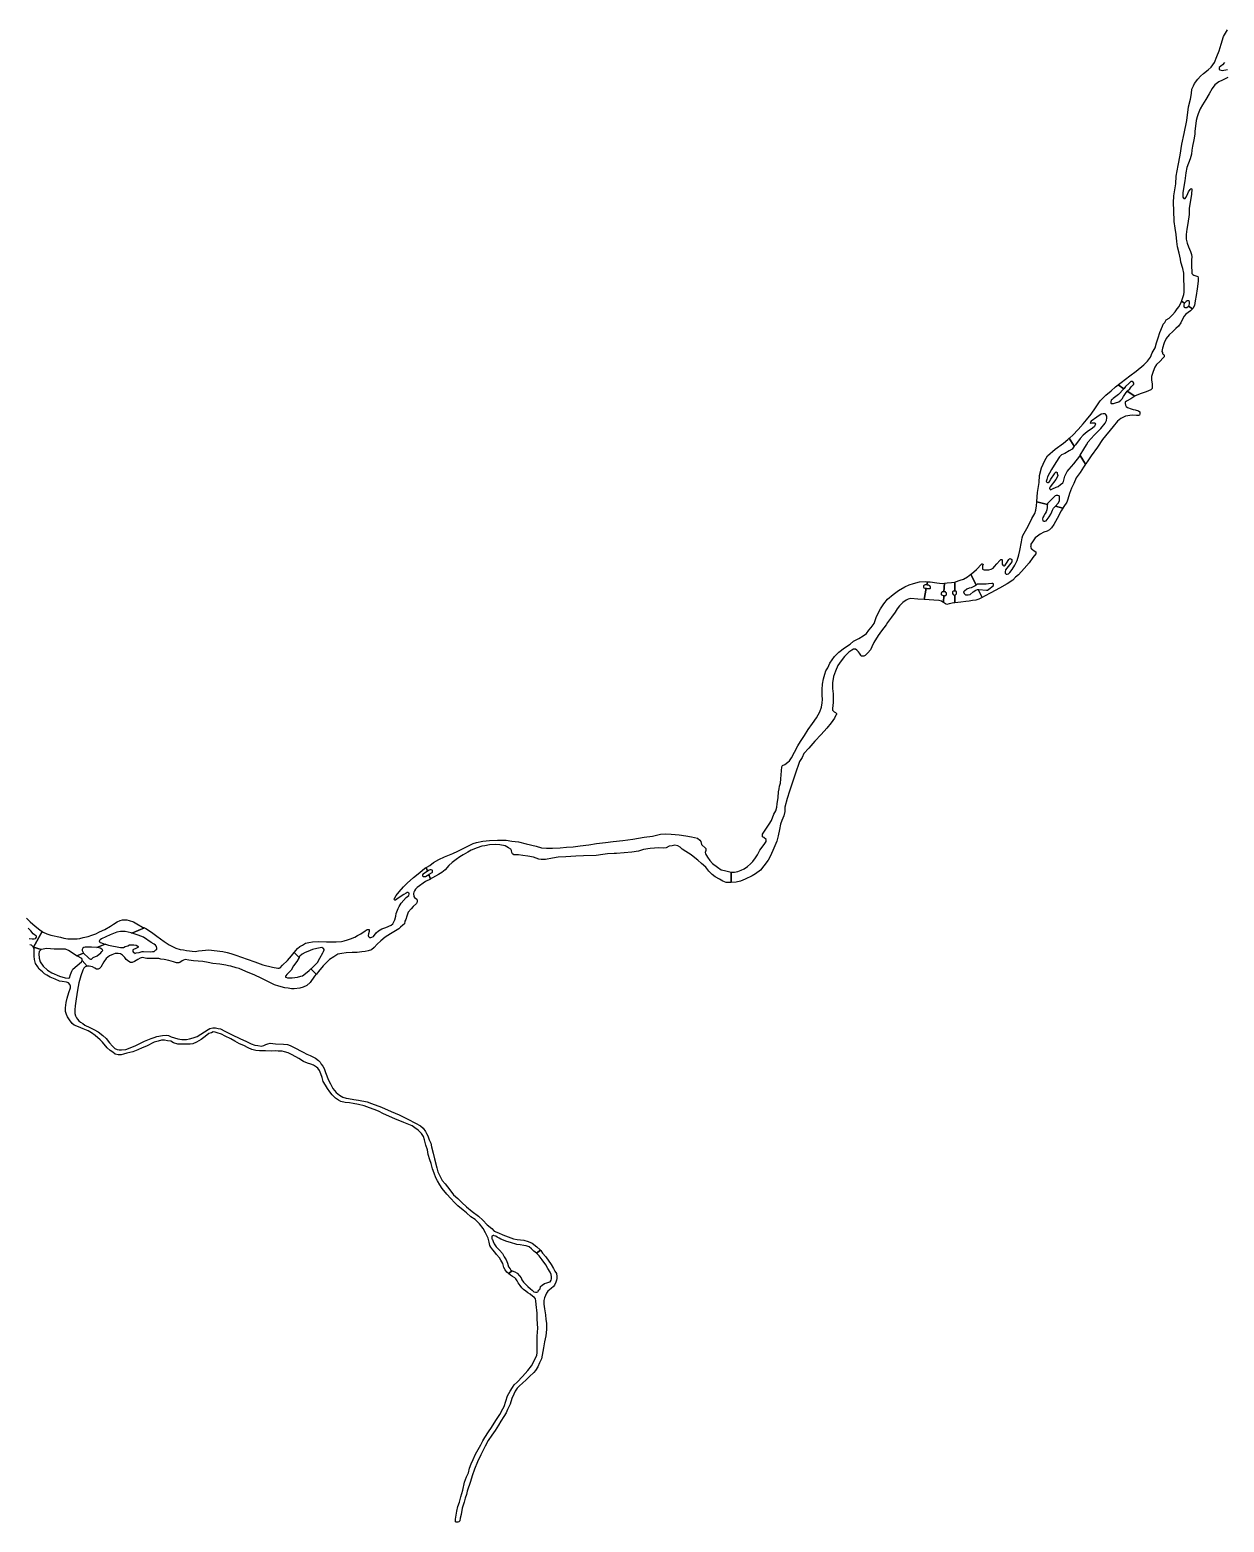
# Model space of a CAD drawing. Extents: x -311047 to 331802, y -231034 to 353444.
# Drawn here: x -106990 to 6357, y 107217 to 248812 of the extents above; entities that cross this region are included whole.
import ezdxf

# ---------------------------------------------------------------- set-up
doc = ezdxf.new("R2010")
doc.units = 0
doc.layers.get('0').update_dxf_attribs({"linetype": 'CONTINUOUS'})

msp = doc.modelspace()

# ---------------------------------------------------------------- linework, layer by layer
for points in [[(6704, 244276.8), (6205, 244050.1), (5842.2, 243868.7), (5479.4, 243596.5), (5207.3, 243233.7), (4935.1, 242734.7), (4617.6, 242190.6), (4300.1, 241691.6), (4073.5, 241328.8), (3892, 240829.9), (3801.3, 240557.8), (3710.6, 240195), (3574.5, 239151.8), (3574.5, 238925.1), (3483.8, 238380.8), (3347.7, 237791.1), (3302.4, 237383), (3257, 237020.2), (3121, 236566.6), (2803.5, 235750.3), (2712.7, 235251.4), (2622, 234480.3), (2440.7, 233391.8), (2440.7, 233029), (2440.7, 232938.2), (2486.1, 232847.5), (2531.4, 232802.3), (2622, 232802.3), (2667.4, 232802.3), (2712.7, 232892.9), (2848.8, 233119.7), (2984.9, 233437.2), (3121, 233664), (3166.3, 233709.3), (3211.7, 233754.7), (3257, 233754.7), (3302.4, 233709.3), (3257, 233210.4), (3030.2, 231849.8), (3030.2, 231305.5), (2894.2, 230443.8), (2803.5, 229899.5), (2758.1, 229400.7), (2758.1, 228947.1), (2848.8, 228584.3), (2984.9, 228221.4), (3166.3, 227768), (3257, 227495.8), (3302.4, 227269), (3257, 226996.9), (3257, 226770.1), (3257, 226407.3), (3302.4, 225817.7), (3302.4, 225681.6), (3393.1, 225590.9), (3483.8, 225545.6), (3756, 225454.9), (3846.7, 225409.5), (3892, 225273.4), (3892, 224955.9), (3801.3, 224230.3), (3710.6, 223595.3), (3619.9, 223096.4), (3529.2, 222642.9), (3393.1, 222370.8), (3365.3, 222343), (3357.1, 222334.8), (2986.5, 222600.7), (2996, 222619.8), (3030.2, 222688.3), (3075.6, 222824.4), (3075.6, 222960.4), (3075.6, 223051), (2984.9, 223096.4), (2939.5, 223096.4), (2848.8, 223096.4), (2758.1, 223051), (2613.5, 222906.5), (2591.2, 222884.2), (2315.7, 223082), (2329.1, 223119.6), (2531.4, 223686), (2576.7, 223912.8), (2576.7, 224457.1), (2531.4, 225182.7), (2531.4, 225727), (2440.7, 226180.6), (2259.3, 226770.1), (2213.9, 227042.3), (2077.9, 227631.9), (1941.8, 228221.4), (1851.1, 228720.4), (1805.7, 229400.7), (1715, 229990.3), (1624.3, 230625.2), (1578.9, 231668.4), (1533.6, 232394.1), (1578.9, 233074.3), (1760.4, 234208.2), (1805.7, 234933.9), (1987.1, 235931.7), (2168.6, 236929.5), (2350, 237972.6), (2576.7, 238970.4), (2803.5, 240195), (2984.9, 241510.2), (3166.3, 242235.9), (3257, 242780.1), (3302.4, 243188.3), (3438.5, 243505.8), (3529.2, 243732.6), (3846.7, 244140.8), (4118.8, 244412.8), (4390.9, 244685), (4844.4, 245002.5), (5116.6, 245274.6), (5434.1, 245728.2), (5660.8, 246272.4), (5887.5, 246816.7), (6069, 247451.7), (6295.7, 248177.3), (6658.6, 248812.3)], [(6386.5, 245728.2), (6205, 245501.4), (5887.5, 245229.3), (5887.5, 245138.6), (5887.5, 245047.8), (5932.9, 245002.5), (6159.7, 244957.1), (6658.6, 245047.8)], [(3357.1, 222334.8), (3302.4, 222280.1), (3166.3, 222144), (2939.5, 222007.9), (2712.7, 221826.5), (2576.7, 221645.1), (2440.7, 221418.3), (2259.3, 221010.2), (2032.5, 220692.7), (1760.4, 220465.9), (1488.2, 220193.8), (1125.4, 219876.3), (853.3, 219513.5), (671.9, 219105.3), (490.5, 218606.4), (445.1, 218288.9), (490.5, 218198.2), (490.5, 218107.5), (535.8, 218062.2), (626.5, 218016.8), (671.9, 217926.1), (671.9, 217880.8), (671.9, 217790), (581.2, 217699.3), (263.7, 217336.5), (-53.8, 217064.3), (-235.3, 216792.2), (-371.3, 216384.1), (-552.8, 215930.5), (-552.8, 215839.8), (-552.8, 215613), (-462, 215204.8), (-462, 214978), (-462, 214796.7), (-598.1, 214660.6), (-1051.6, 214479.2), (-1505.1, 214297.8), (-2094.8, 214071), (-2105.6, 214063.8), (-2120.2, 214054.1), (-2840.9, 214539.2), (-2823.1, 214565.8), (-2820.4, 214569.9), (-2593.6, 214751.3), (-2457.5, 214932.7), (-2276.2, 215114.1), (-2230.9, 215159.4), (-2230.9, 215250.2), (-2230.9, 215295.5), (-2276.2, 215386.2), (-2366.8, 215431.6), (-2502.9, 215431.6), (-2548.3, 215386.2), (-2684.3, 215250.2), (-3001.8, 214978), (-3137.9, 214796.7), (-3143.9, 214790.2), (-3170.7, 214761.2), (-3704.2, 215120.2), (-3661.5, 215152.3), (-3410, 215340.9), (-2593.6, 215975.9), (-2004.1, 216429.4), (-1278.4, 217019), (-915.5, 217381.8), (-643.5, 217744.7), (-462, 218152.8), (-189.9, 218651.7), (-53.8, 219105.3), (82.2, 219604.2), (263.7, 220103), (490.5, 220692.7), (581.2, 220874.1), (717.2, 221055.5), (853.3, 221282.3), (1125.4, 221463.7), (1442.9, 221781.2), (1715, 222053.3), (1896.4, 222325.4), (2077.9, 222552.2), (2304.6, 223051), (2315.7, 223082), (2591.2, 222884.2), (2576.7, 222869.7), (2531.4, 222688.3), (2531.4, 222597.6), (2576.7, 222506.9), (2622, 222461.5), (2712.7, 222461.5), (2803.5, 222461.5), (2984.9, 222597.6), (2986.5, 222600.7), (3357.1, 222334.8)], [(-2120.2, 214054.1), (-2502.9, 213798.8), (-2911.1, 213572.1), (-3047.2, 213481.3), (-3047.2, 213345.3), (-3001.8, 213209.3), (-2956.5, 213073.2), (-2820.4, 212982.5), (-2457.5, 212846.4), (-2276.2, 212801.1), (-2094.8, 212755.7), (-1777.3, 212665), (-1641.2, 212574.3), (-1641.2, 212483.6), (-1641.2, 212392.9), (-1686.6, 212256.8), (-1777.3, 212211.4), (-1958.7, 212211.4), (-2366.8, 212256.8), (-3001.8, 212166.1), (-3455.4, 211939.3), (-3772.9, 211667.2), (-4181, 211168.3), (-5178.9, 209943.8), (-5677.7, 209218.1), (-6267.3, 208401.7), (-6630.2, 207812.1), (-6777.3, 207609.8), (-6790.7, 207591.4), (-7314.9, 208424.4), (-7295.8, 208456.4), (-6947.7, 209036.7), (-6720.9, 209444.9), (-6539.5, 209717), (-5995.2, 210351.9), (-5360.3, 210986.9), (-4952.1, 211485.8), (-4816, 211757.9), (-4770.6, 211984.7), (-4770.6, 212166.1), (-4861.4, 212302.2), (-4952.1, 212392.9), (-5133.5, 212392.9), (-5314.9, 212347.5), (-5723, 212075.4), (-6267.3, 211667.2), (-6312.7, 211576.6), (-6358, 211531.2), (-6312.7, 211485.8), (-6176.6, 211531.2), (-5995.2, 211531.2), (-5949.8, 211531.2), (-5904.5, 211485.8), (-5859.1, 211395.1), (-5904.5, 211259.1), (-5949.8, 211168.3), (-6131.2, 211032.3), (-6630.2, 210669.4), (-7038.4, 210351.9), (-7310.4, 210034.4), (-7764, 209444.9), (-7840.7, 209346.3), (-7870.7, 209307.7), (-8345.4, 210061.9), (-8301, 210098.2), (-7990.8, 210351.9), (-7491.9, 210896.2), (-7038.4, 211440.5), (-6720.9, 211803.2), (-6267.3, 212347.5), (-5859.1, 212937.2), (-5405.6, 213617.4), (-4861.4, 214161.7), (-4362.4, 214569.9), (-3954.3, 214932.7), (-3704.2, 215120.2), (-3170.7, 214761.2), (-3682.2, 214207.1), (-3909, 214025.6), (-4181, 213844.2), (-4271.7, 213753.5), (-4362.4, 213662.8), (-4407.8, 213526.7), (-4407.8, 213436), (-4407.8, 213390.6), (-4362.4, 213345.3), (-4271.7, 213345.3), (-4226.4, 213345.3), (-4135.6, 213345.3), (-3954.3, 213436), (-3636.8, 213526.7), (-3455.4, 213662.8), (-3319.3, 213798.8), (-3183.3, 214025.6), (-3001.8, 214297.8), (-2840.9, 214539.2), (-2120.2, 214054.1)], [(-6790.7, 207591.4), (-6993, 207313.2), (-7310.4, 206814.3), (-7673.3, 206315.5), (-7900.1, 205771.2), (-8126.9, 205317.6), (-8308.3, 204818.8), (-8489.7, 204274.5), (-8580.4, 204002.3), (-8852.6, 203594.1), (-8956.3, 203438.5), (-8960, 203433), (-9661.8, 203602.4), (-9654.4, 203611), (-9396.7, 203911.6), (-9260.7, 204138.4), (-9260.7, 204274.5), (-9260.7, 204410.6), (-9260.7, 204501.3), (-9306, 204592), (-9442.1, 204637.3), (-9578.2, 204637.3), (-9668.9, 204592), (-10394.6, 203866.3), (-10416.9, 203799.3), (-10421.5, 203785.8), (-11410.2, 204024.4), (-11408.8, 204044.3), (-11347, 204909.5), (-11210.9, 205861.9), (-11165.6, 206542.2), (-10984.1, 207267.8), (-10666.6, 207948.2), (-10394.6, 208401.7), (-9668.9, 209036.7), (-8897.8, 209580.9), (-8489.7, 209943.8), (-8345.4, 210061.9), (-7870.7, 209307.7), (-8081.5, 209036.7), (-8353.6, 208855.2), (-8761.8, 208628.5), (-9079.2, 208492.4), (-9260.7, 208311.1), (-9623.5, 207766.8), (-10031.7, 207086.4), (-10394.6, 206406.2), (-10485.3, 206134), (-10530.6, 205952.6), (-10485.3, 205907.2), (-10394.6, 205861.9), (-10349.2, 205861.9), (-10213.2, 205952.6), (-10077.1, 206179.4), (-9759.6, 206678.3), (-9668.9, 206814.3), (-9578.2, 206859.6), (-9487.5, 206814.3), (-9487.5, 206723.6), (-9442.1, 206542.2), (-9487.5, 206360.8), (-9623.5, 206134), (-10167.8, 205453.7), (-10213.2, 205317.6), (-10213.2, 205272.2), (-10167.8, 205226.9), (-10122.5, 205181.5), (-9941, 205272.2), (-9578.2, 205408.3), (-9396.7, 205499), (-9170, 205680.5), (-8943.2, 205816.5), (-8897.8, 205952.6), (-8761.8, 206451.5), (-8535.1, 206905), (-8353.6, 207131.8), (-7900.1, 207630.7), (-7355.8, 208356.3), (-7314.9, 208424.4), (-6790.7, 207591.4)], [(-8960, 203433), (-9124.6, 203186), (-9487.5, 202460.3), (-9805, 201870.7), (-10031.7, 201553.3), (-10213.2, 201371.9), (-10440, 201235.8), (-10757.4, 201145.1), (-11120.2, 200963.6), (-11347, 200782.2), (-11573.8, 200600.8), (-11845.9, 200237.9), (-11982, 200011.2), (-11982, 199829.8), (-12027.3, 199739.1), (-11982, 199648.4), (-11936.6, 199557.7), (-11845.9, 199512.3), (-11664.5, 199376.2), (-11528.4, 199285.5), (-11528.4, 199194.8), (-11528.4, 199104.1), (-11800.6, 198741.2), (-12163.3, 198242.4), (-12616.9, 197698.1), (-13161.2, 197108.5), (-13433.3, 196881.8), (-13705.5, 196609.7), (-14249.6, 196246.8), (-14975.3, 195838.6), (-15791.7, 195385), (-16381.3, 195067.6), (-16598.4, 194959.1), (-16607.8, 194954.4), (-16975.9, 195702.5), (-16970.9, 195702.5), (-16940.1, 195700.7), (-16199.9, 195657.2), (-16109.2, 195657.2), (-15973.1, 195747.9), (-15564.9, 196065.4), (-15519.5, 196156.1), (-15519.5, 196246.8), (-15610.2, 196292.2), (-15701, 196292.2), (-16018.5, 196246.8), (-16245.2, 196201.5), (-16426.7, 196201.5), (-16744.2, 196201.5), (-16970.9, 196201.5), (-17061.6, 196201.5), (-17147.2, 196150.1), (-17185, 196127.4), (-17692, 197157.8), (-17633.8, 197206.2), (-17152.3, 197607.4), (-16653.4, 198151.7), (-16608.1, 198151.7), (-16562.7, 198106.4), (-16517.4, 198106.4), (-16562.7, 197970.3), (-16562.7, 197788.9), (-16562.7, 197652.8), (-16517.4, 197607.4), (-16426.7, 197562.1), (-16290.6, 197562.1), (-16154.5, 197562.1), (-15973.1, 197562.1), (-15746.3, 197652.8), (-15564.9, 197743.5), (-15428.8, 197879.6), (-15202.1, 198151.7), (-14930, 198469.2), (-14839.3, 198559.9), (-14748.6, 198559.9), (-14703.2, 198514.6), (-14703.2, 198469.2), (-14703.2, 198287.8), (-14703.2, 198106.4), (-14657.8, 198015.6), (-14567.1, 197924.9), (-14521.8, 197970.3), (-14431.1, 198015.6), (-14295, 198197.1), (-14068.2, 198559.9), (-13977.5, 198650.5), (-13886.8, 198605.2), (-13796.1, 198559.9), (-13796.1, 198469.2), (-13796.1, 198333.1), (-13886.8, 198197.1), (-14385.7, 197562.1), (-14431.1, 197380.6), (-14431.1, 197244.6), (-14340.3, 197153.9), (-14249.6, 197153.9), (-14113.6, 197199.2), (-13977.5, 197335.3), (-13750.8, 197607.4), (-13524, 198015.6), (-13297.2, 198469.2), (-13115.8, 199013.4), (-13025.1, 199421.6), (-12889, 200237.9), (-12798.3, 200600.8), (-12753, 200827.6), (-12616.9, 201054.4), (-12254, 201734.7), (-11891.3, 202460.3), (-11619.1, 202913.9), (-11528.4, 203231.4), (-11437.7, 203639.5), (-11410.2, 204024.4), (-10421.5, 203785.8), (-10440, 203730.2), (-10440, 203503.4), (-10485.3, 203276.7), (-10530.6, 203095.3), (-10621.3, 202913.9), (-10757.4, 202687.1), (-10848.1, 202551), (-10893.4, 202415), (-10848.1, 202233.5), (-10757.4, 202188.2), (-10666.6, 202188.2), (-10530.6, 202233.5), (-10258.5, 202596.4), (-10077.1, 202868.5), (-9986.4, 203095.3), (-9941, 203231.4), (-9850.3, 203412.8), (-9668.9, 203594.1), (-9661.8, 203602.4), (-8960, 203433)], [(-16607.8, 194954.4), (-16925.6, 194795.5), (-17197.6, 194704.8), (-17515.1, 194659.4), (-17832.6, 194614.1), (-18150.1, 194568.7), (-18649.1, 194523.4), (-18921.1, 194478), (-19195.3, 194443.7), (-19215.3, 194441.2), (-19215.3, 195170), (-19173, 195191.2), (-19147.9, 195203.7), (-19057.2, 195294.4), (-19057.2, 195385), (-19057.2, 195475.8), (-19057.2, 195521.1), (-19102.5, 195566.5), (-19161.8, 195566.5), (-19193.2, 195566.5), (-19215.3, 195566.5), (-19215.3, 196419.8), (-19147.9, 196428.2), (-19135.9, 196433), (-18694.3, 196609.7), (-18376.9, 196700.4), (-18014.1, 196927.2), (-17696.6, 197153.9), (-17692, 197157.8), (-17185, 196127.4), (-17288.3, 196065.4), (-17651.2, 195884), (-17832.6, 195838.6), (-18059.4, 195747.9), (-18286.2, 195566.5), (-18376.9, 195475.8), (-18331.6, 195339.7), (-18195.5, 195203.7), (-18104.8, 195203.7), (-17923.3, 195203.7), (-17741.9, 195249.1), (-17469.8, 195475.8), (-17197.6, 195657.2), (-17061.6, 195702.5), (-16975.9, 195702.5), (-16607.8, 194954.4)], [(-22117.2, 194759.4), (-22730.9, 194795.5), (-23365.9, 194840.9), (-23637.9, 194795.5), (-23819.3, 194704.8), (-24136.8, 194478), (-24454.3, 194160.5), (-24681.1, 193888.4), (-24862.5, 193571), (-25225.3, 193072), (-25588.2, 192573.1), (-25724.2, 192346.3), (-26177.8, 191802.1), (-26495.3, 191348.6), (-26903.4, 190668.2), (-27084.8, 190260.1), (-27220.9, 189988), (-27447.7, 189715.8), (-27629.1, 189534.4), (-27719.8, 189443.7), (-27855.9, 189398.3), (-27992, 189398.3), (-28082.7, 189398.3), (-28128, 189489), (-28264.1, 189670.5), (-28354.8, 189806.5), (-28490.8, 189942.6), (-28626.9, 190033.3), (-28808.3, 190033.3), (-28989.7, 189942.6), (-29261.9, 189761.2), (-29488.6, 189534.4), (-29670.1, 189353), (-29987.6, 188944.8), (-30305, 188491.3), (-30531.8, 187947), (-30713.2, 187448.1), (-30803.9, 186858.5), (-30803.9, 186314.3), (-30758.5, 185815.3), (-30758.5, 185407.2), (-30758.5, 184999), (-30803.9, 184409.4), (-30803.9, 184273.3), (-30758.5, 184182.6), (-30667.8, 184091.9), (-30531.8, 184046.5), (-30441, 183955.8), (-30441, 183865.2), (-30486.4, 183774.5), (-30622.5, 183502.3), (-30940, 183048.8), (-31348.2, 182549.8), (-31892.4, 181960.3), (-32482, 181325.3), (-33071.6, 180644.9), (-33525.1, 180146.1), (-33706.5, 179783.3), (-33933.3, 179375.1), (-34341.5, 178195.9), (-34704.4, 177152.8), (-34885.8, 176563.1), (-35112.5, 175882.8), (-35339.3, 175066.5), (-35339.3, 174658.2), (-35430, 174250), (-35611.4, 173796.6), (-35747.5, 173433.7), (-35838.2, 172934.8), (-35974.3, 172345.2), (-36110.4, 171846.3), (-36382.5, 171166), (-36699.9, 170440.3), (-36926.7, 170032.1), (-37334.9, 169487.9), (-37652.4, 169079.7), (-38106, 168716.9), (-38423.4, 168535.5), (-39103.7, 168218), (-39557.3, 168036.5), (-39965.4, 167945.8), (-40419, 167900.5), (-40419, 168898.3), (-40101.5, 168898.3), (-39784.1, 168943.7), (-39466.6, 169079.7), (-39194.4, 169215.7), (-38876.9, 169442.5), (-38604.8, 169669.3), (-38378, 169896.1), (-38106, 170258.9), (-37924.5, 170531.1), (-37697.7, 170984.5), (-37289.5, 171528.8), (-37108.1, 171801), (-37108.1, 171891.7), (-37108.1, 171982.4), (-37334.9, 172163.8), (-37471, 172254.5), (-37471, 172390.6), (-37471, 172481.2), (-37198.8, 172889.4), (-36836, 173433.7), (-36609.3, 173796.6), (-36382.5, 174386.1), (-36201.1, 174703.6), (-36110.4, 175066.5), (-36065, 175383.9), (-35974.3, 175973.5), (-35928.9, 176517.8), (-35883.6, 176789.9), (-35838.2, 177062.1), (-35747.5, 177334.2), (-35702.1, 177742.3), (-35656.8, 178513.4), (-35611.4, 178876.2), (-35566.1, 179012.2), (-35339.3, 179102.9), (-35067.1, 179329.7), (-34885.8, 179465.8), (-34704.4, 179737.9), (-34432.3, 180282.2), (-34114.8, 180871.7), (-33842.6, 181279.9), (-33479.8, 181869.6), (-33117, 182413.8), (-32708.8, 183003.4), (-32345.9, 183547.7), (-32028.4, 184091.9), (-31847, 184545.4), (-31801.6, 184953.7), (-31756.3, 185271.2), (-31801.6, 185679.3), (-31801.6, 186223.5), (-31756.3, 186722.5), (-31665.7, 187221.3), (-31529.6, 187674.9), (-31438.9, 187992.4), (-31257.5, 188264.5), (-31076, 188718.1), (-30622.5, 189353), (-30214.3, 189761.2), (-29670.1, 190169.4), (-29125.8, 190532.2), (-28808.3, 190804.3), (-28309.5, 191076.4), (-27901.3, 191303.2), (-27583.8, 191530), (-27357, 191847.5), (-27130.2, 192119.5), (-26858, 192482.4), (-26631.4, 193162.8), (-26268.5, 193888.4), (-25951, 194341.9), (-25588.2, 194795.5), (-25044, 195249.1), (-24545, 195611.8), (-23955.4, 195974.7), (-23547.3, 196156.1), (-23139.1, 196292.2), (-22549.4, 196428.2), (-22005.2, 196473.6), (-21787, 196451.8), (-21845.8, 196150.3), (-21869.2, 196156.1), (-22005.2, 196156.1), (-22095.9, 196110.8), (-22186.6, 196065.4), (-22186.6, 196020), (-22186.6, 195974.7), (-22186.6, 195929.3), (-22141.2, 195884), (-22050.5, 195838.6), (-21909.4, 195824.5), (-22117.2, 194759.4)], [(-20290.8, 194494.3), (-20327.1, 194523.4), (-20463.1, 194614.1), (-20689.9, 194659.4), (-21188.8, 194704.8), (-22087.8, 194757.7), (-22117.2, 194759.4), (-21909.4, 195824.5), (-21855.2, 195819.1), (-21597.1, 195793.3), (-21551.7, 195793.3), (-21506.3, 195838.6), (-21506.3, 195884), (-21506.3, 195929.3), (-21551.7, 196020), (-21597.1, 196065.4), (-21687.8, 196110.8), (-21785.9, 196135.3), (-21845.8, 196150.3), (-21787, 196451.8), (-21718.1, 196444.9), (-21551.7, 196428.2), (-20916.7, 196337.5), (-20417.8, 196292.2), (-20189.7, 196312.9), (-20236.2, 195475.8), (-20372.4, 195475.8), (-20417.8, 195475.8), (-20463.1, 195430.4), (-20508.5, 195339.7), (-20508.5, 195249.1), (-20463.1, 195203.7), (-20372.4, 195158.4), (-20255.2, 195134.9), (-20290.8, 194494.3)], [(-19215.3, 194441.2), (-19283.9, 194432.6), (-19737.5, 194341.9), (-19964.3, 194296.6), (-20100.4, 194341.9), (-20272.3, 194479.5), (-20290.8, 194494.3), (-20255.2, 195134.9), (-20218.5, 195127.6), (-20145.7, 195113), (-20055, 195158.4), (-20009.7, 195203.7), (-20009.7, 195294.4), (-20009.7, 195385), (-20055, 195430.4), (-20100.4, 195475.8), (-20189.7, 195475.8), (-20236.2, 195475.8), (-20189.7, 196312.9), (-20119.7, 196319.3), (-19918.9, 196337.5), (-19510.7, 196382.9), (-19215.3, 196419.8), (-19215.3, 195566.5), (-19283.9, 195566.5), (-19329.3, 195566.5), (-19420, 195475.8), (-19420, 195339.7), (-19374.7, 195249.1), (-19329.3, 195203.7), (-19238.6, 195158.4), (-19215.3, 195170), (-19215.3, 194441.2)], [(-69367.9, 169334.9), (-69319.1, 169364.2), (-69037.5, 169533.2), (-68674.6, 169805.4), (-68175.7, 170077.5), (-67631.4, 170349.6), (-66860.4, 170667.1), (-66361.5, 170893.8), (-65726.6, 171211.3), (-64910.2, 171619.5), (-64592.7, 171710.2), (-64003.1, 171846.3), (-63368.1, 171891.7), (-62597.2, 171937), (-61780.8, 171937), (-61236.5, 171846.3), (-60601.6, 171755.6), (-59875.9, 171574.2), (-58923.5, 171347.4), (-58424.5, 171211.3), (-57971, 171166), (-57381.4, 171166), (-56655.7, 171211.3), (-56066.2, 171256.7), (-55431.2, 171302), (-54750.8, 171392.7), (-53934.5, 171483.5), (-53208.8, 171619.5), (-52347.1, 171710.2), (-51621.4, 171801), (-50714.4, 171891.7), (-49761.9, 172027.7), (-48673.4, 172209.2), (-47902.4, 172299.9), (-47131.4, 172481.2), (-46677.8, 172526.6), (-46133.6, 172481.2), (-45362.6, 172436), (-44727.7, 172345.2), (-44183.4, 172254.5), (-43639.1, 172118.5), (-43412.3, 171937), (-43321.6, 171801), (-43230.9, 171528.8), (-43185.5, 171438.1), (-42913.5, 171211.3), (-42822.8, 171120.6), (-42822.8, 171029.9), (-42822.8, 170939.2), (-42913.5, 170757.8), (-42868.1, 170621.8), (-42686.7, 170304.3), (-42459.9, 169986.8), (-42187.8, 169714.6), (-41734.2, 169351.8), (-41371.5, 169125.1), (-41054, 169034.4), (-40691.1, 168943.7), (-40419, 168898.3), (-40419, 167900.5), (-40600.4, 167900.5), (-40917.9, 167900.5), (-41235.4, 168036.5), (-41552.8, 168218), (-41961, 168444.7), (-42233.1, 168671.5), (-42550.6, 168989), (-42822.8, 169351.8), (-43230.9, 169714.6), (-43593.7, 170032.1), (-43865.9, 170258.9), (-44228.7, 170531.1), (-44727.7, 170848.5), (-45090.4, 171075.2), (-45271.8, 171256.7), (-45498.6, 171392.7), (-45770.8, 171438.1), (-46042.9, 171392.7), (-46315.1, 171347.4), (-46587.1, 171211.3), (-46813.9, 171166), (-47358.2, 171211.3), (-47721, 171166), (-48129.1, 171120.6), (-48764.1, 171029.9), (-49217.7, 170893.8), (-49852.6, 170803.2), (-50578.3, 170712.5), (-51303.9, 170667.1), (-51530.7, 170667.1), (-52165.7, 170621.8), (-52619.3, 170576.4), (-53254.2, 170485.7), (-54433.4, 170440.3), (-55159.1, 170395), (-56111.5, 170349.6), (-56837.2, 170304.3), (-57381.4, 170213.6), (-58061.7, 170077.5), (-58469.9, 170077.5), (-58696.7, 170122.8), (-59195.6, 170304.3), (-59739.8, 170395), (-60193.4, 170485.7), (-60601.6, 170531.1), (-60919.1, 170531.1), (-61055.1, 170531.1), (-61191.1, 170621.8), (-61236.5, 170757.8), (-61281.8, 170939.2), (-61327.2, 171075.2), (-61554, 171211.3), (-61871.5, 171392.7), (-62370.4, 171483.5), (-62823.9, 171528.8), (-63368.1, 171483.5), (-63821.7, 171392.7), (-64093.9, 171347.4), (-64547.3, 171211.3), (-65091.6, 170984.5), (-65409.1, 170803.2), (-65862.7, 170531.1), (-66180.1, 170349.6), (-66542.9, 170077.5), (-66905.8, 169805.4), (-67223.3, 169533.2), (-67586.1, 169125.1), (-67903.5, 168853), (-68221, 168671.5), (-68765.3, 168354), (-68957.7, 168251.4), (-68977.2, 168241), (-69130.5, 168670.2), (-69099.4, 168688), (-68810.7, 168853), (-68765.3, 168898.3), (-68765.3, 168943.7), (-68765.3, 169034.4), (-68810.7, 169079.7), (-68901.4, 169125.1), (-68992.1, 169125.1), (-69082.8, 169079.7), (-69202, 169003.8), (-69240.8, 168979.1), (-69367.9, 169334.9)], [(-81903.1, 161256.8), (-81870.9, 161296.1), (-81736.6, 161460.2), (-81600.5, 161641.6), (-81373.7, 161823), (-81101.6, 161959.1), (-80829.5, 162140.5), (-80512.1, 162231.2), (-80149.2, 162276.6), (-79559.6, 162322), (-78834, 162276.6), (-77926.8, 162276.6), (-77427.9, 162322), (-77155.8, 162367.3), (-76838.3, 162458), (-76566.2, 162548.7), (-76158, 162730.1), (-75885.9, 162866.1), (-75568.5, 163047.6), (-75160.2, 163319.7), (-74978.8, 163455.8), (-74888.1, 163455.8), (-74797.4, 163455.8), (-74797.4, 163365.1), (-74797.4, 163274.4), (-74842.7, 163047.6), (-74888.1, 162866.1), (-74842.7, 162775.4), (-74752, 162684.7), (-74616, 162684.7), (-74525.2, 162730.1), (-74389.2, 162775.4), (-74117.1, 163138.3), (-73890.4, 163319.7), (-73754.3, 163410.4), (-73572.9, 163501.1), (-73210, 163637.2), (-72711.1, 163864), (-72529.6, 164000.1), (-72439, 164181.5), (-72348.3, 164362.8), (-72257.6, 164725.7), (-72212.2, 164952.5), (-72030.8, 165451.4), (-71940.1, 165632.8), (-71758.7, 165950.2), (-71259.7, 166494.5), (-71033, 166675.9), (-70987.6, 166812), (-70987.6, 166857.4), (-71033, 166902.7), (-71123.7, 166948.1), (-71169, 166948.1), (-71259.7, 166902.7), (-71486.5, 166766.6), (-71849.4, 166539.9), (-72166.9, 166313.1), (-72303, 166222.4), (-72348.3, 166222.4), (-72393.7, 166267.7), (-72439, 166313.1), (-72393.7, 166403.8), (-72212.2, 166675.9), (-71940.1, 167038.8), (-71531.9, 167492.4), (-71169, 167855.1), (-70579.5, 168399.4), (-69989.9, 168853), (-69490.9, 169261.1), (-69367.9, 169334.9), (-69240.8, 168979.1), (-69581.6, 168762.2), (-69672.4, 168716.9), (-69717.7, 168626.2), (-69717.7, 168535.5), (-69627, 168490.1), (-69536.3, 168490.1), (-69445.6, 168490.1), (-69130.5, 168670.2), (-68977.2, 168241), (-69445.6, 167991.2), (-70216.6, 167447), (-70398.1, 167265.6), (-70488.8, 167129.5), (-70534.1, 166993.4), (-70579.5, 166857.4), (-70534.1, 166585.2), (-70488.8, 166494.5), (-70262, 166313.1), (-70216.6, 166222.4), (-70216.6, 166131.6), (-70262, 165995.6), (-70307.4, 165905), (-70624.9, 165632.8), (-70806.3, 165406), (-71078.3, 165088.5), (-71214.4, 164725.7), (-71305.1, 164408.2), (-71395.8, 164226.9), (-71441.2, 164000.1), (-71577.2, 163864), (-71804, 163682.6), (-71985.5, 163501.1), (-72756.4, 163047.6), (-73255.4, 162730.1), (-73663.6, 162367.3), (-74026.4, 162049.8), (-74298.5, 161732.3), (-74570.6, 161505.5), (-74888.1, 161414.8), (-75160.2, 161369.5), (-75477.7, 161324.1), (-75931.2, 161278.8), (-76384.8, 161278.8), (-76974.4, 161233.4), (-77382.6, 161188), (-77745.4, 161097.3), (-78153.6, 160870.6), (-78561.8, 160598.5), (-79151.3, 160008.9), (-79604.9, 159464.6), (-79795.6, 159226.2), (-79805, 159214.6), (-80312.9, 159709), (-80296.3, 159725.6), (-80103.8, 159918.1), (-79695.6, 160326.4), (-79468.8, 160734.6), (-79196.7, 161233.4), (-79106, 161369.5), (-79060.6, 161505.5), (-79060.6, 161550.9), (-79106, 161641.6), (-79196.7, 161687), (-79287.4, 161732.3), (-79741, 161641.6), (-80149.2, 161550.9), (-80602.8, 161369.5), (-80874.8, 161278.8), (-81147, 161097.3), (-81373.7, 160916), (-81414.6, 160841), (-81435.9, 160802), (-81903.1, 161256.8)], [(-107317.4, 164526.3), (-106953.4, 164181.5), (-106500, 163773.3), (-106046.4, 163410.4), (-105819.6, 163274.4), (-106636, 161777.7), (-106726.7, 161868.4), (-106817.4, 161959.1), (-106998.8, 162004.5)], [(-106636, 161777.7), (-105819.6, 163274.4), (-105728.9, 163183.6), (-105366, 163047.6), (-105003.3, 162911.5), (-104096.1, 162730.1), (-103778.6, 162639.5), (-103370.5, 162548.7), (-102917, 162548.7), (-102508.8, 162548.7), (-102236.6, 162594.1), (-101919.1, 162684.7), (-101465.6, 162775.4), (-101102.8, 162911.5), (-100739.9, 163047.6), (-100377.1, 163229), (-99878.3, 163455.8), (-99334, 163773.3), (-99061.8, 163954.7), (-98699, 164181.5), (-98426.9, 164317.5), (-98200.1, 164362.8), (-97791.9, 164362.8), (-97565.1, 164317.5), (-97156.9, 164181.5), (-96839.5, 164000.1), (-96295.3, 163682.6), (-96114, 163604.9), (-97302.1, 163111.1), (-97383.7, 163138.3), (-97928, 163274.4), (-98381.6, 163274.4), (-98744.3, 163183.6), (-99379.3, 162956.9), (-100195.8, 162548.7), (-100331.7, 162458), (-100377.1, 162412.7), (-100422.4, 162367.3), (-100377.1, 162276.6), (-100331.7, 162231.2), (-100195.8, 162185.9), (-99969, 162095.2), (-99839.8, 162056.4), (-100617.2, 161733.4), (-101148.1, 161777.7), (-101737.8, 161777.7), (-101873.9, 161732.3), (-101964.5, 161687), (-102009.8, 161550.9), (-102009.8, 161460.2), (-101964.5, 161324.1), (-101886, 161206.1), (-102519.8, 160942.7), (-102554.1, 160961.4), (-102962.3, 161233.4), (-103325.2, 161460.2), (-103597.2, 161596.3), (-103824, 161596.3), (-104685.8, 161596.3), (-105366, 161641.6), (-105910.3, 161550.9), (-106636, 161777.7)], [(-107044.1, 162594.1), (-106772.1, 162548.7), (-106590.7, 162548.7), (-106454.6, 162594.1), (-106409.2, 162639.5), (-106363.9, 162730.1), (-106363.9, 162775.4), (-106363.9, 162820.8), (-106545.3, 162956.9), (-106681.4, 163047.6), (-106908.1, 163319.7), (-107134.9, 163591.9)], [(-96114, 163604.9), (-96106.8, 163601.8), (-95977.8, 163546.5), (-95433.5, 163183.6), (-94934.6, 162820.8), (-94254.3, 162322), (-93755.4, 162004.5), (-93120.5, 161687), (-92712.3, 161550.9), (-92394.8, 161505.5), (-92122.6, 161460.2), (-91306.3, 161369.5), (-90988.8, 161414.8), (-90625.9, 161460.2), (-89991, 161505.5), (-89492.1, 161460.2), (-88675.8, 161369.5), (-88267.6, 161278.8), (-87904.7, 161188), (-87451.2, 161006.7), (-86362.7, 160643.9), (-85637, 160371.7), (-84866, 160099.6), (-83958.9, 159872.8), (-83460.1, 159782.1), (-83324, 159782.1), (-83233.3, 159827.4), (-83006.5, 160054.2), (-82552.9, 160507.8), (-82144.8, 160961.4), (-81903.1, 161256.8), (-81435.9, 160802), (-81645.9, 160417.1), (-81963.4, 160008.9), (-82190.2, 159600.6), (-82326.1, 159464.6), (-82598.3, 159192.5), (-82689, 159056.5), (-82734.3, 159011.1), (-82734.3, 158920.4), (-82689, 158920.4), (-82552.9, 158875), (-82099.4, 158875), (-81600.5, 158920.4), (-81283, 159011.1), (-81101.6, 159056.5), (-80829.5, 159283.3), (-80466.7, 159555.3), (-80312.9, 159709), (-79805, 159214.6), (-79967.8, 159011.1), (-80376, 158421.5), (-80693.4, 158149.3), (-81056.2, 157967.9), (-81373.7, 157877.2), (-81918, 157831.8), (-82144.8, 157831.8), (-82462.2, 157877.2), (-82779.7, 157922.5), (-83369.3, 158058.6), (-83777.6, 158194.7), (-84140.3, 158376.1), (-84593.9, 158602.9), (-85047.4, 158829.7), (-85637, 159101.8), (-86498.8, 159464.6), (-87133.8, 159736.7), (-87405.8, 159827.4), (-87904.7, 159963.5), (-88131.5, 160008.9), (-88403.7, 160054.2), (-88947.8, 160144.9), (-89628.2, 160235.6), (-90081.8, 160326.4), (-90580.6, 160417.1), (-91442.4, 160462.4), (-91895.9, 160553.1), (-92258.7, 160598.5), (-92394.8, 160553.1), (-92530.8, 160462.4), (-92757.6, 160326.4), (-92848.3, 160281), (-93075.1, 160281), (-93347.3, 160371.7), (-93800.7, 160507.8), (-94254.3, 160598.5), (-94571.8, 160643.9), (-94753.2, 160689.2), (-95070.7, 160689.2), (-95342.9, 160689.2), (-95569.5, 160689.2), (-95887, 160689.2), (-96340.6, 160779.9), (-96522, 160734.6), (-96748.8, 160598.5), (-97066.2, 160417.1), (-97293, 160326.4), (-97429.1, 160326.4), (-97610.5, 160417.1), (-97837.3, 160598.5), (-97973.4, 160779.9), (-98200.1, 161006.7), (-98381.6, 161142.7), (-98608.4, 161188), (-98880.4, 161188), (-99197.9, 161052), (-99424.7, 160961.4), (-99742.2, 160689.2), (-99969, 160371.7), (-100241.1, 159872.8), (-100377.1, 159736.7), (-100513.1, 159691.4), (-100649.2, 159691.4), (-100830.6, 159782.1), (-101057.4, 159918.1), (-101374.9, 159963.5), (-101556.4, 159963.5), (-102009.8, 160507.8), (-102009.8, 160598.5), (-102055.2, 160689.2), (-102481.5, 160921.8), (-102519.8, 160942.7), (-101886, 161206.1), (-101873.9, 161188), (-101866.3, 161180.4), (-101465.6, 160779.9), (-101374.9, 160689.2), (-101238.9, 160643.9), (-101148.1, 160643.9), (-100966.7, 160779.9), (-100603.9, 160961.4), (-100241.1, 161233.4), (-100150.4, 161369.5), (-100059.7, 161460.2), (-100105, 161505.5), (-100150.4, 161596.3), (-100331.7, 161687), (-100567.8, 161726.3), (-100603.9, 161732.3), (-100617.2, 161733.4), (-99839.8, 162056.4), (-99806.4, 162046.4), (-99515.4, 161959.1), (-98381.6, 161732.3), (-98245.5, 161732.3), (-98109.4, 161732.3), (-97928, 161823), (-97701.2, 161913.8), (-97519.8, 162004.5), (-97293, 162004.5), (-97111.6, 162004.5), (-96884.9, 161959.1), (-96748.8, 161868.4), (-96703.5, 161823), (-96703.5, 161777.7), (-96748.8, 161732.3), (-96930.3, 161641.6), (-97156.9, 161550.9), (-97202.3, 161505.5), (-97202.3, 161460.2), (-97202.3, 161369.5), (-97156.9, 161278.8), (-97066.2, 161233.4), (-97020.9, 161188), (-96884.9, 161233.4), (-96612.8, 161278.8), (-96340.6, 161369.5), (-96204.5, 161369.5), (-95524.2, 161324.1), (-95342.9, 161369.5), (-95206.8, 161369.5), (-95116.1, 161414.8), (-95025.4, 161505.5), (-94934.6, 161596.3), (-94934.6, 161687), (-94980, 161823), (-95070.7, 161959.1), (-95206.8, 162049.8), (-95478.8, 162231.2), (-96204.5, 162730.1), (-96703.5, 162911.5), (-97286.5, 163105.9), (-97302.1, 163111.1), (-96114, 163604.9)], [(-106636, 161777.7), (-105910.3, 161550.9), (-106091.7, 161369.5), (-106137.1, 161142.7), (-106091.7, 160734.6), (-106001, 160371.7), (-105728.9, 159963.5), (-105320.7, 159600.6), (-104912.6, 159328.6), (-104186.9, 159011.1), (-103642.6, 158875), (-103325.2, 158829.7), (-103234.5, 158875), (-103143.7, 159192.5), (-103007.7, 159509.9), (-102917, 159691.4), (-102100.5, 160371.7), (-102009.8, 160507.8), (-101556.4, 159963.5), (-101737.8, 159918.1), (-101873.9, 159782.1), (-101964.5, 159600.6), (-102145.9, 159056.5), (-102327.3, 158376.1), (-102463.4, 157695.9), (-102599.5, 156879.4), (-102690.2, 156199.1), (-102735.5, 155836.3), (-102735.5, 155473.5), (-102644.8, 155246.7), (-102554.1, 155065.3), (-102463.4, 154929.2), (-102327.3, 154793.1), (-102191.3, 154657), (-101964.5, 154521), (-101783.1, 154385), (-101284.2, 154158.2), (-100921.4, 153976.8), (-100513.1, 153750), (-100059.7, 153387.2), (-99742.2, 153115), (-99424.7, 152706.9), (-99152.5, 152389.4), (-98925.8, 152162.6), (-98699, 152071.9), (-98517.6, 152026.5), (-98290.9, 152026.5), (-97882.6, 152071.9), (-97474.4, 152208), (-96930.3, 152434.8), (-96113.8, 152843), (-95478.8, 153115), (-95206.8, 153205.7), (-94934.6, 153296.4), (-94390.4, 153387.2), (-94027.5, 153432.5), (-93846.1, 153387.2), (-93574, 153251.1), (-93256.5, 153160.4), (-92939, 153069.7), (-92576.2, 153024.3), (-92122.6, 153024.3), (-91850.6, 153069.7), (-91487.7, 153160.4), (-91124.9, 153296.4), (-90762, 153523.2), (-90399.3, 153750), (-90081.8, 153976.8), (-89900.3, 154067.5), (-89628.2, 154112.9), (-89356.1, 154112.9), (-89129.3, 154067.5), (-88902.5, 154022.2), (-88494.4, 153795.4), (-87859.4, 153477.9), (-86997.7, 153069.7), (-86498.8, 152843), (-85999.8, 152616.2), (-85637, 152480.1), (-85364.9, 152434.8), (-85002.1, 152389.4), (-84775.3, 152434.8), (-84593.9, 152525.5), (-84412.4, 152616.2), (-84185.7, 152661.5), (-83686.8, 152616.2), (-82915.8, 152570.8), (-82552.9, 152525.5), (-82280.9, 152434.8), (-81963.4, 152298.7), (-81645.9, 152117.3), (-81373.7, 151981.2), (-81056.2, 151799.8), (-80693.4, 151618.3), (-80376, 151482.3), (-79877.1, 151255.5), (-79604.9, 151028.8), (-79423.5, 150847.4), (-79332.8, 150665.9), (-79196.7, 150484.5), (-79060.6, 150257.7), (-78924.7, 149894.9), (-78652.5, 149169.3), (-78471.1, 148806.4), (-78244.3, 148352.8), (-77926.8, 147990.1), (-77609.3, 147717.9), (-77291.9, 147536.5), (-76974.4, 147445.8), (-76747.6, 147400.4), (-76248.7, 147309.7), (-75795.1, 147264.4), (-74978.8, 147082.9), (-74570.6, 146946.9), (-73618.2, 146584), (-72711.1, 146175.9), (-71940.1, 145858.4), (-71123.7, 145450.2), (-70398.1, 145087.3), (-69899.1, 144815.2), (-69672.4, 144588.5), (-69445.6, 144271), (-69354.9, 144089.6), (-69218.9, 143862.8), (-69082.8, 143500), (-68946.7, 143182.5), (-68856, 142819.7), (-68720, 142230.1), (-68583.9, 141685.8), (-68357.1, 140824.1), (-68266.4, 140461.2), (-68039.6, 140007.7), (-67858.2, 139644.9), (-67586.1, 139327.4), (-67132.6, 138737.8), (-66769.7, 138284.2), (-66361.5, 137921.5), (-65998.6, 137558.6), (-65545.2, 137150.4), (-65000.9, 136696.8), (-64411.3, 136243.3), (-64003.1, 135880.5), (-63594.9, 135426.9), (-63141.4, 135064.1), (-62914.6, 134837.4), (-62506.5, 134656), (-62098.3, 134474.5), (-61599.3, 134293.1), (-61100.4, 134111.7), (-60737.7, 134021), (-60102.7, 133975.6), (-59694.4, 133839.5), (-59331.7, 133703.5), (-58878.1, 133340.6), (-58560.6, 133068.6), (-58526.2, 133020.4), (-58915.4, 132736.8), (-59150.3, 132932.5), (-59377, 133159.3), (-59603.7, 133340.6), (-59875.9, 133431.3), (-60102.7, 133476.7), (-60465.5, 133522), (-60783, 133567.4), (-61372.5, 133748.8), (-61735.4, 133839.5), (-62279.7, 134066.3), (-62461.1, 134157), (-62642.5, 134247.7), (-62778.5, 134338.5), (-62914.6, 134383.8), (-62959.9, 134429.2), (-63005.3, 134429.2), (-63096, 134383.8), (-63141.4, 134338.5), (-63141.4, 134293.1), (-63141.4, 134202.4), (-63141.4, 134111.7), (-63096, 134021), (-63005.3, 133839.5), (-62914.6, 133612.7), (-62733.2, 133340.6), (-62415.8, 133023.2), (-62143.6, 132705.7), (-61962.2, 132388.2), (-61780.8, 132116.1), (-61644.7, 131798.6), (-61554, 131435.8), (-61417.9, 131254.4), (-61327.2, 131118.3), (-61236.5, 131073), (-61210.3, 131064.2), (-61562.7, 130807.4), (-61735.4, 130936.9), (-61871.5, 131163.7), (-62007.5, 131390.5), (-62098.3, 131753.2), (-62279.7, 132070.7), (-62415.8, 132297.5), (-62687.9, 132615), (-62869.2, 132841.8), (-63050.7, 133068.6), (-63232.1, 133295.4), (-63322.8, 133476.7), (-63413.5, 133794.2), (-63504.2, 134157), (-63594.9, 134338.5), (-63731, 134656), (-63957.8, 135064.1), (-64320.6, 135517.6), (-64728.8, 135925.9), (-65137, 136198), (-65545.2, 136560.8), (-65862.7, 136832.9), (-66361.5, 137241.1), (-66679, 137558.6), (-67041.9, 137921.5), (-67404.7, 138329.6), (-67858.2, 138873.8), (-68085, 139236.7), (-68311.8, 139599.6), (-68447.8, 139871.6), (-68629.3, 140325.2), (-68765.3, 140733.4), (-68901.4, 141232.3), (-69037.5, 141595.1), (-69173.5, 142094), (-69264.1, 142547.6), (-69400.2, 143001.1), (-69536.3, 143500), (-69627, 143817.4), (-69808.4, 144089.6), (-70125.9, 144407.1), (-70443.4, 144633.9), (-70715.6, 144815.2), (-71486.5, 145132.7), (-72348.3, 145495.6), (-73436.8, 145949.1), (-73890.4, 146221.3), (-74298.5, 146357.3), (-74752, 146538.7), (-75251, 146720.1), (-75795.1, 146856.2), (-76294.1, 146946.9), (-76656.9, 146992.2), (-77065.1, 147037.6), (-77473.2, 147128.3), (-77700, 147264.4), (-77972.2, 147445.8), (-78289.7, 147763.3), (-78516.5, 148035.3), (-78743.2, 148352.8), (-78924.7, 148670.3), (-79151.3, 149033.2), (-79242.1, 149396), (-79378.1, 149758.8), (-79514.2, 150076.3), (-79650.3, 150303.1), (-79786.3, 150393.8), (-80058.5, 150575.2), (-80330.6, 150665.9), (-80648.1, 150756.7), (-81010.9, 150938.1), (-81464.5, 151210.2), (-82099.4, 151573), (-82462.2, 151754.4), (-82825.1, 151845.1), (-83051.8, 151890.5), (-83414.7, 151890.5), (-83641.5, 151935.8), (-84049.6, 151890.5), (-84639.2, 151935.8), (-85183.5, 151935.8), (-85546.4, 151981.2), (-85909.1, 152071.9), (-86272, 152208), (-86680.2, 152434.8), (-87088.4, 152616.2), (-87541.9, 152843), (-87904.7, 153069.7), (-88449, 153341.8), (-88811.9, 153523.2), (-89220, 153659.3), (-89401.4, 153704.7), (-89582.8, 153750), (-89764.3, 153659.3), (-89991, 153568.6), (-90353.9, 153296.4), (-90716.7, 153024.3), (-91170.2, 152752.3), (-91533.1, 152616.2), (-91759.9, 152570.8), (-92168, 152570.8), (-92621.5, 152570.8), (-92939, 152570.8), (-93347.3, 152706.9), (-93619.4, 152843), (-93936.8, 152888.2), (-94208.9, 152933.6), (-94481.1, 152933.6), (-94798.6, 152843), (-95206.8, 152752.3), (-95932.4, 152389.4), (-96340.6, 152208), (-96748.8, 152026.5), (-97202.3, 151845.1), (-97791.9, 151709), (-98109.4, 151618.3), (-98336.2, 151573), (-98608.4, 151573), (-98880.4, 151618.3), (-99107.2, 151799.8), (-99379.3, 151981.2), (-99651.5, 152208), (-100105, 152752.3), (-100331.7, 152978.9), (-100785.3, 153387.2), (-101148.1, 153659.3), (-101465.6, 153840.7), (-101919.1, 154022.2), (-102372.7, 154203.6), (-102780.9, 154385), (-102962.3, 154521), (-103234.5, 154883.8), (-103415.9, 155156), (-103506.6, 155382.8), (-103597.2, 155654.9), (-103597.2, 156017.8), (-103551.9, 156516.6), (-103461.2, 156924.8), (-103279.8, 157469.1), (-103143.7, 157922.5), (-103143.7, 158058.6), (-103189.1, 158240), (-103325.2, 158376.1), (-103506.6, 158466.8), (-103914.7, 158512.2), (-104186.9, 158557.5), (-104595.1, 158739), (-105048.6, 158920.4), (-105366, 159101.8), (-105592.8, 159237.9), (-105774.2, 159419.2), (-106091.7, 159691.4), (-106227.8, 159918.1), (-106454.6, 160235.6), (-106545.3, 160598.5), (-106590.7, 160916), (-106590.7, 161097.3), (-106590.7, 161369.5), (-106590.7, 161641.6), (-106636, 161732.3), (-106636, 161777.7)], [(-58526.2, 133020.4), (-58505, 132990.8), (-58333.8, 132751.1), (-58016.3, 132388.2), (-57517.5, 131662.6), (-57290.7, 131299.7), (-57154.7, 131027.6), (-57018.6, 130800.8), (-56973.2, 130528.7), (-56973.2, 130347.3), (-57018.6, 130165.8), (-57063.9, 129984.5), (-57200, 129712.4), (-57290.7, 129576.3), (-57517.5, 129394.9), (-57834.9, 129122.7), (-57971, 128941.3), (-58061.7, 128714.5), (-58152.4, 128487.7), (-58197.8, 128261), (-58197.8, 127898.2), (-58152.4, 127444.6), (-58061.7, 126900.3), (-58016.3, 126446.9), (-57971, 126084), (-57971, 125494.4), (-58016.3, 124904.8), (-58152.4, 124315.2), (-58243.1, 123770.9), (-58379.2, 123045.3), (-58424.5, 122727.8), (-58606, 122319.6), (-58787.4, 121956.7), (-59014.2, 121594), (-59150.3, 121412.5), (-59558.4, 121049.7), (-59875.9, 120732.2), (-60238.7, 120414.7), (-60510.9, 120142.7), (-60737.7, 119915.9), (-60919.1, 119643.7), (-61055.1, 119371.6), (-61236.5, 118963.4), (-61417.9, 118419.2), (-61644.7, 117920.3), (-61780.8, 117602.8), (-62007.5, 117239.9), (-62279.7, 116786.4), (-62506.5, 116423.6), (-62823.9, 115924.7), (-63141.4, 115471.1), (-63504.2, 114972.3), (-63776.4, 114428), (-64184.6, 113611.7), (-64502, 112931.3), (-64774.1, 112250.9), (-65000.9, 111616.1), (-65182.3, 111071.8), (-65499.8, 110164.7), (-65545.2, 109847.2), (-65681.3, 109484.4), (-65772, 109121.5), (-65953.4, 108532), (-66044, 107942.3), (-66134.7, 107579.5), (-66180.1, 107352.7), (-66270.8, 107262), (-66361.5, 107216.6), (-66452.2, 107216.6), (-66542.9, 107216.6), (-66588.3, 107262), (-66588.3, 107307.3), (-66588.3, 107488.8), (-66452.2, 108259.8), (-66361.5, 108713.4), (-66225.4, 109121.5), (-66089.4, 109620.5), (-65908, 110255.4), (-65726.6, 111026.4), (-65545.2, 111525.3), (-65363.8, 111888.2), (-65273, 112341.7), (-65091.6, 112749.9), (-64910.2, 113158.1), (-64683.4, 113657), (-64184.6, 114564.1), (-64003.1, 114926.9), (-63821.7, 115244.4), (-63458.9, 115788.6), (-63186.7, 116196.8), (-62914.6, 116605), (-62687.9, 116967.9), (-62370.4, 117421.3), (-62098.3, 117965.6), (-61962.2, 118192.4), (-61826.1, 118691.2), (-61644.7, 119190.2), (-61417.9, 119643.7), (-61191.1, 120006.6), (-61009.8, 120233.4), (-60737.7, 120505.4), (-60238.7, 121049.7), (-59739.8, 121594), (-59377, 122047.4), (-59059.5, 122637.1), (-58878.1, 123045.3), (-58832.8, 123272.1), (-58832.8, 123498.9), (-58832.8, 124405.9), (-58832.8, 124859.5), (-58787.4, 125630.4), (-58832.8, 126492.2), (-58832.8, 127036.4), (-58923.5, 127852.8), (-58968.8, 128215.7), (-59014.2, 128397.1), (-59104.9, 128533.1), (-59241, 128623.8), (-59513, 128850.6), (-59739.8, 128986.6), (-59921.2, 129122.7), (-60148, 129304.1), (-60284.1, 129440.2), (-60465.5, 129667), (-60646.9, 129939.1), (-60737.7, 130120.5), (-60873.7, 130301.9), (-60964.4, 130392.6), (-61191.1, 130528.7), (-61372.5, 130664.7), (-61554, 130800.8), (-61558.3, 130804), (-61562.7, 130807.4), (-61210.3, 131064.2), (-61199.8, 131060.8), (-60964.4, 130982.2), (-60737.7, 130846.2), (-60510.9, 130574), (-60374.8, 130392.6), (-60284.1, 130211.2), (-60148, 129984.5), (-60011.9, 129848.4), (-59739.8, 129576.3), (-59467.7, 129349.5), (-59331.7, 129213.4), (-59150.3, 129077.4), (-59014.2, 129032), (-58878.1, 129032), (-58787.4, 129077.4), (-58742, 129122.7), (-58696.7, 129213.4), (-58560.6, 129349.5), (-58515.3, 129576.3), (-58379.2, 129712.4), (-58152.4, 129848.4), (-57925.6, 129939.1), (-57744.3, 129984.5), (-57608.2, 130029.9), (-57517.5, 130165.8), (-57472.2, 130301.9), (-57472.2, 130483.3), (-57517.5, 130710.1), (-57608.2, 130936.9), (-57834.9, 131299.7), (-58016.3, 131617.2), (-58379.2, 132116.1), (-58651.3, 132478.9), (-58878.1, 132705.7), (-58889.7, 132715.3), (-58915.4, 132736.8), (-58526.2, 133020.4)]]:
    msp.add_lwpolyline(points)

doc.saveas('drawing.dxf')
